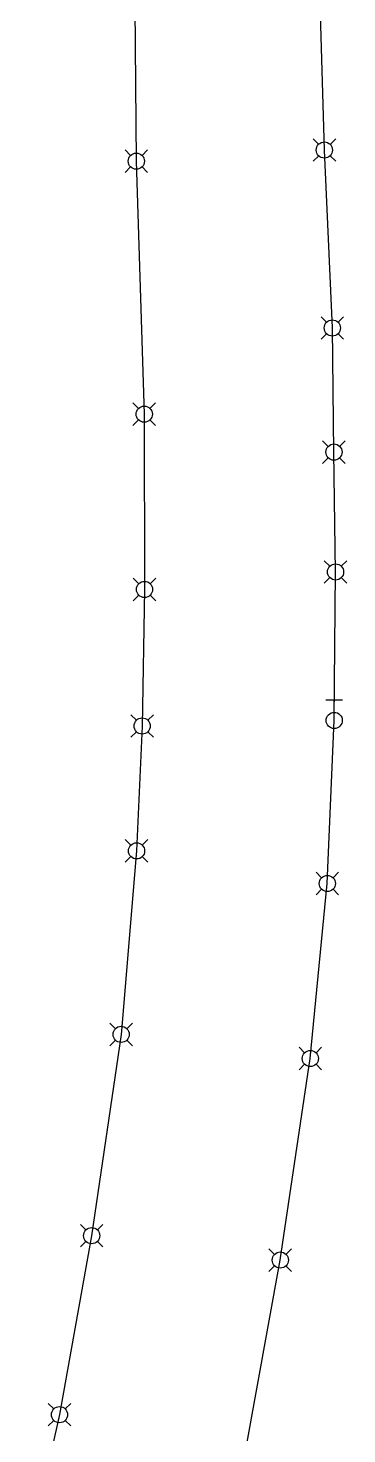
# Model space of a CAD drawing. Header units: metres. Extents: x 582129 to 582251, y 5501635 to 5501949.
# Drawn here: x 582167.2 to 582179.2, y 5501791.4 to 5501844.4 of the extents above; entities that cross this region are included whole.
import ezdxf

# ---------------------------------------------------------------- set-up
doc = ezdxf.new("R2010")
doc.units = ezdxf.units.M
doc.layers.get('0').update_dxf_attribs({"linetype": 'BYLAYER'})
doc.layers.add('DFK_Grenze', color=252, linetype='CONTINUOUS', lineweight=30)

# ---------------------------------------------------------------- blocks, each defined once
blk = doc.blocks.new('ABM_1400')
for p, q in [((-0.43, 0.43), (-0.85, 0.85)), ((0.85, 0.85), (0.43, 0.43)), ((-0.43, -0.43), (-0.85, -0.85)), ((0.85, -0.85), (0.43, -0.43))]:
    blk.add_line(p, q)
blk.add_circle((0, 0), 0.61)
blk = doc.blocks.new('ABM_1300')
for p, q in [((0.62, 1.53), (-0.62, 1.53)), ((0, 0.61), (0, 1.53))]:
    blk.add_line(p, q)
blk.add_circle((0, 0), 0.609)

msp = doc.modelspace()

# ---------------------------------------------------------------- linework, layer by layer
at = {"layer": 'DFK_Grenze'}
for points in [[(582171.22, 5501845.24), (582171.27, 5501839.43), (582171.57, 5501829.89), (582171.58, 5501823.28), (582171.49, 5501818.13), (582171.28, 5501813.42), (582170.7, 5501806.5), (582169.59, 5501798.91), (582168.38, 5501792.16), (582167.2, 5501786.87)], [(582175.37, 5501790.71), (582176.69, 5501797.99), (582177.82, 5501805.59), (582178.46, 5501812.19), (582178.72, 5501818.34), (582178.77, 5501823.94), (582178.71, 5501828.46), (582178.65, 5501833.14), (582178.35, 5501839.85), (582178.19, 5501845.41)]]:
    msp.add_lwpolyline(points, dxfattribs=at)

# ---------------------------------------------------------------- block references
at = {"layer": 'DFK_Grenze', "xscale": 0.5, "yscale": 0.5, "zscale": 0.5}
for name, p in [('ABM_1400', (582171.27, 5501839.43)), ('ABM_1400', (582178.35, 5501839.85)), ('ABM_1400', (582178.65, 5501833.14)), ('ABM_1400', (582171.57, 5501829.89)), ('ABM_1400', (582178.71, 5501828.46)), ('ABM_1400', (582178.77, 5501823.94)), ('ABM_1400', (582171.58, 5501823.28)), ('ABM_1300', (582178.72, 5501818.34)), ('ABM_1400', (582171.49, 5501818.13)), ('ABM_1400', (582171.28, 5501813.42)), ('ABM_1400', (582178.46, 5501812.19)), ('ABM_1400', (582170.7, 5501806.5)), ('ABM_1400', (582177.82, 5501805.59)), ('ABM_1400', (582169.59, 5501798.91)), ('ABM_1400', (582176.69, 5501797.99)), ('ABM_1400', (582168.38, 5501792.16))]:
    msp.add_blockref(name, p, dxfattribs=at)

doc.saveas('drawing.dxf')
